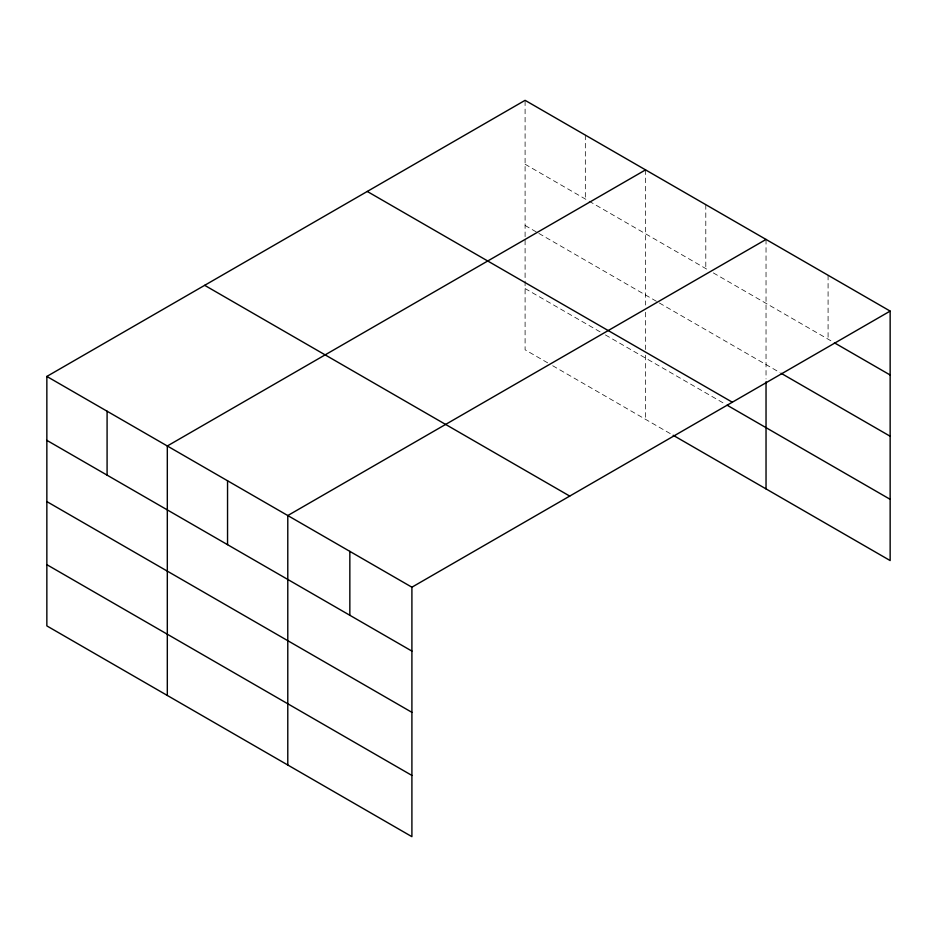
<?xml version="1.0" encoding="UTF-8"?>
<svg xmlns="http://www.w3.org/2000/svg" width="937" height="937" viewBox="0 0 937 937"><rect width="100%" height="100%" fill="white"/><g stroke="black" fill="none" stroke-linecap="round" stroke-linejoin="round"><path stroke-width="0.7" stroke-dasharray="4.68 3.51" d="M547.677 362.842L525.095 349.794L525.095 100.329M525.095 164.233L587.839 200.459M589.092 201.186L708.302 270.02M713.326 272.913L833.157 342.099M525.095 225.477L537.639 232.716M538.892 233.442L658.114 302.264M659.367 302.991L779.959 372.621M525.095 288.561L600.383 332.026M605.407 334.931L724.617 403.753M552.701 365.735L671.911 434.557M828.085 275.267L828.085 339.171M766.033 239.439L766.033 378.911M705.795 204.653L705.795 268.568M645.558 169.878L645.558 305.064M645.558 312.232L645.558 349.513M645.558 355.24L645.558 419.343M585.332 135.104L585.332 199.019"/><path stroke-width="1.41" d="M890.15 311.096L525.095 100.329L46.85 376.44L46.85 625.904L411.905 836.671L411.905 587.206L890.15 311.096L890.15 560.56L673.164 435.283M645.558 169.878L167.313 445.989L167.313 695.453M766.033 239.439L287.788 515.549L287.788 765.014M834.422 342.825L890.15 374.999M781.224 373.348L890.15 436.232M367.269 191.453L732.324 402.207M727.135 405.206L890.15 499.327M204.676 285.328L569.731 496.083M46.85 376.44L411.905 587.206M46.85 440.355L411.905 651.11M46.85 501.588L411.905 712.343M46.85 564.671L411.905 775.438M766.033 381.781L766.033 488.903M349.841 551.378L349.841 615.281M227.55 480.775L227.55 544.678M107.087 411.214L107.087 475.129"/></g></svg>
